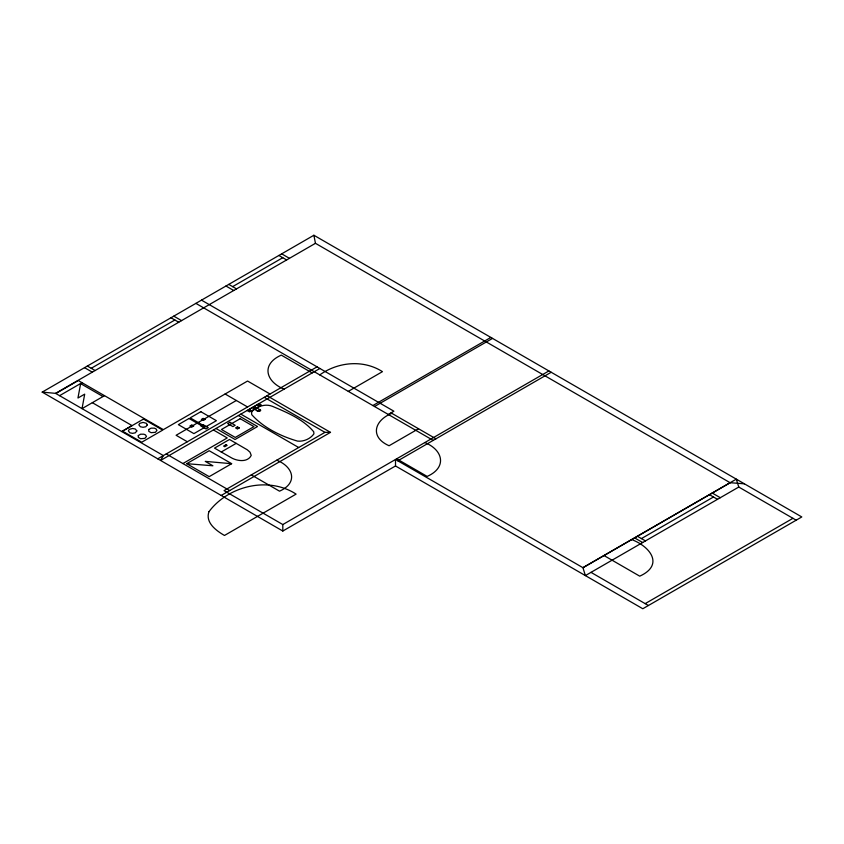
<?xml version="1.0" encoding="UTF-8"?>
<svg xmlns="http://www.w3.org/2000/svg" width="844" height="844" viewBox="0 0 844 844"><rect width="100%" height="100%" fill="white"/><g stroke="black" fill="none" stroke-linecap="round" stroke-linejoin="round"><path stroke-width="1.27" d="M253.717 406.903C265.586 410.595 257.694 413.507 252.704 407.483M80.655 383.503L77.954 398.02L84.695 394.137L82.037 408.633L104.508 395.657M42.2 392.112L313.884 235.254L801.8 516.95L642.801 608.746L395.509 465.972L282.814 531.034L42.2 392.112L55.577 393.357L163.367 455.581L160.582 460.455L319.887 368.48M91.226 368.29L174.866 320.003M232.649 286.633L282.761 257.705M55.577 393.357L315.456 243.315L730.134 482.715L744.387 483.802M55.841 393.504L78.292 380.538L163.356 429.638L247.566 381.034L270.027 394M59.586 395.667L82.037 382.701M121.705 431.537L132.023 425.587L92.344 402.683M236.352 400.489L176.101 435.272L187.326 441.75M157.754 458.83L317.059 366.855M254.983 408.802L249.602 411.914L247.313 410.595L259.14 403.77L261.429 405.088L255.996 408.222M255.7 409.213L256.713 408.633M319.771 374.905C337.938 361.897 363.247 359.354 382.448 371.655L348.298 391.373M260.268 409.519L257.23 411.271L259.825 411.155L260.659 410.585L260.353 409.54M182.895 463.556L227.236 437.952L213.405 429.965M186.735 463.683L209.185 450.717L231.646 463.683L209.185 476.649L186.735 463.683L212.888 465.782L205.261 461.373L231.604 463.704M221.255 451.994L230.929 457.532C236.9 461.151 247.63 462.744 251.238 455.391L250.014 452.194L247.334 449.831L229.494 439.471L214.524 448.111L221.255 451.994L236.214 443.353M267.042 395.731L330.489 432.36L324.972 432.36L224.05 490.628L282.814 524.546L548.895 370.938M372.858 405.553L490.86 337.431M374.536 406.513L492.527 338.391M221.202 495.46L330.489 432.36M388.272 414.446L393.884 411.207L201.505 300.137M391.827 413.338C374.261 420.365 369.566 437.139 389.084 445.748L418.518 428.752M397.819 460.813L551.195 372.267M641.429 538.588L713.475 497M796.187 520.189L738.774 487.041L585.388 575.597L582.94 567.696L395.509 459.484L395.509 465.972M645.185 603.629L792.949 518.322M712.241 493.044L720.312 497.707M709.435 494.668L717.505 499.321M281.685 253.844L289.45 258.327M278.889 255.468L286.643 259.941M228.777 284.396L236.531 288.88M225.96 286.021L233.725 290.494M637.389 536.256L645.46 540.92M634.582 537.881L642.653 542.534M631.66 539.569C650.323 546.564 664.355 564.995 639.731 576.167L604.009 555.542M391.015 412.864L435.947 438.806M195.892 303.376L433.204 440.389M312.164 372.942L281.295 355.124C260.849 364.144 265.691 381.731 284.122 389.126M424.848 442.551C443.29 450.042 447.214 467.587 427.159 476.417L396.669 458.819M173.79 316.141L181.544 320.625M170.984 317.755L178.738 322.239M591 572.359L648.414 605.507M264.277 397.324L324.972 432.36M257.905 404.487L260.195 405.806L257.874 404.508M225.095 393.99L247.577 406.966M248.516 409.91L250.795 411.228M240.835 414.119L298.618 447.478M238.43 415.512L257.515 426.526L235.054 439.492L215.98 428.478M276.769 460.191C293.533 466.89 298.27 482.905 279.522 491.176L251.312 474.887M87.343 366.043L95.108 370.527M84.537 367.667L92.302 372.151M80.539 383.566L103 396.532M166.236 453.924L229.684 490.564M730.134 482.715L582.94 567.696L736.316 479.149L738.774 487.041M313.884 235.254L315.456 243.315M282.814 524.546L282.814 531.034M209.006 511.633C204.976 522.552 216.254 530.697 224.472 535.465L296.096 494.109C268.265 476.027 228.27 485.912 209.006 511.633M138.3 435.546L138.3 437.382L140.621 438.732L144.925 438.363L146.455 436.464L145.506 434.903L143.818 434.196L140.621 434.196L138.3 435.546M147.32 424.859L145.79 426.758L143.09 427.307L140.378 426.758L138.849 424.859L139.798 423.298L143.079 422.411L146.371 423.298L147.32 424.859M148.776 429.49L148.776 431.337L151.108 432.677L155.401 432.307L156.931 430.408L155.982 428.847L154.294 428.151L151.108 428.151L148.776 429.49M136.844 430.915L135.314 432.814L132.603 433.352L129.902 432.814L128.372 430.915L129.322 429.353L132.603 428.467L135.304 429.016L136.844 430.915M192.843 425.998C190.522 428.203 190.522 423.804 192.843 425.998M204.259 419.415C201.938 421.61 201.938 417.221 204.259 419.415M238.504 427.908C236.183 430.102 236.172 425.703 238.504 427.908M193.645 425.998L191.788 427.075L189.932 425.998L191.788 424.933L193.645 425.998M205.06 419.415L203.204 420.481L201.347 419.415L203.204 418.339L205.06 419.415M239.295 427.908L237.438 428.974L235.592 427.908L237.438 426.832L239.295 427.908M252.514 410.901L251.544 412.589L251.734 414.657C263.465 427.771 280.778 436.242 297.552 441.106C303.64 441.781 310.455 438.848 313.915 433.848L313.725 431.78C303.302 419.289 287.15 412.494 272.422 406.323C265.427 403.537 257.905 406.196 252.514 410.901M250.014 410.121L249.676 410.574L250.014 410.121M259.034 405.173L258.243 405.373L259.034 405.173M143.512 419.057L122.559 431.157L141.729 442.224L162.692 430.123L143.512 419.057M189.024 418.487L178.358 424.648L193.909 433.626L204.575 427.465L189.024 418.487M200.851 411.703L190.185 417.854L205.736 426.832L216.402 420.681L200.851 411.703M203.035 424.637L200.798 425.935L206.031 428.952L208.278 427.655L203.035 424.637M229.916 422.264L227.669 423.561L232.912 426.589L235.159 425.292L229.916 422.264M240.192 418.687L221.476 429.49L235.244 437.435L253.96 426.631L240.192 418.687M225.992 444.714L223.618 446.086L224.747 446.74L227.131 445.368L225.992 444.714"/></g></svg>
